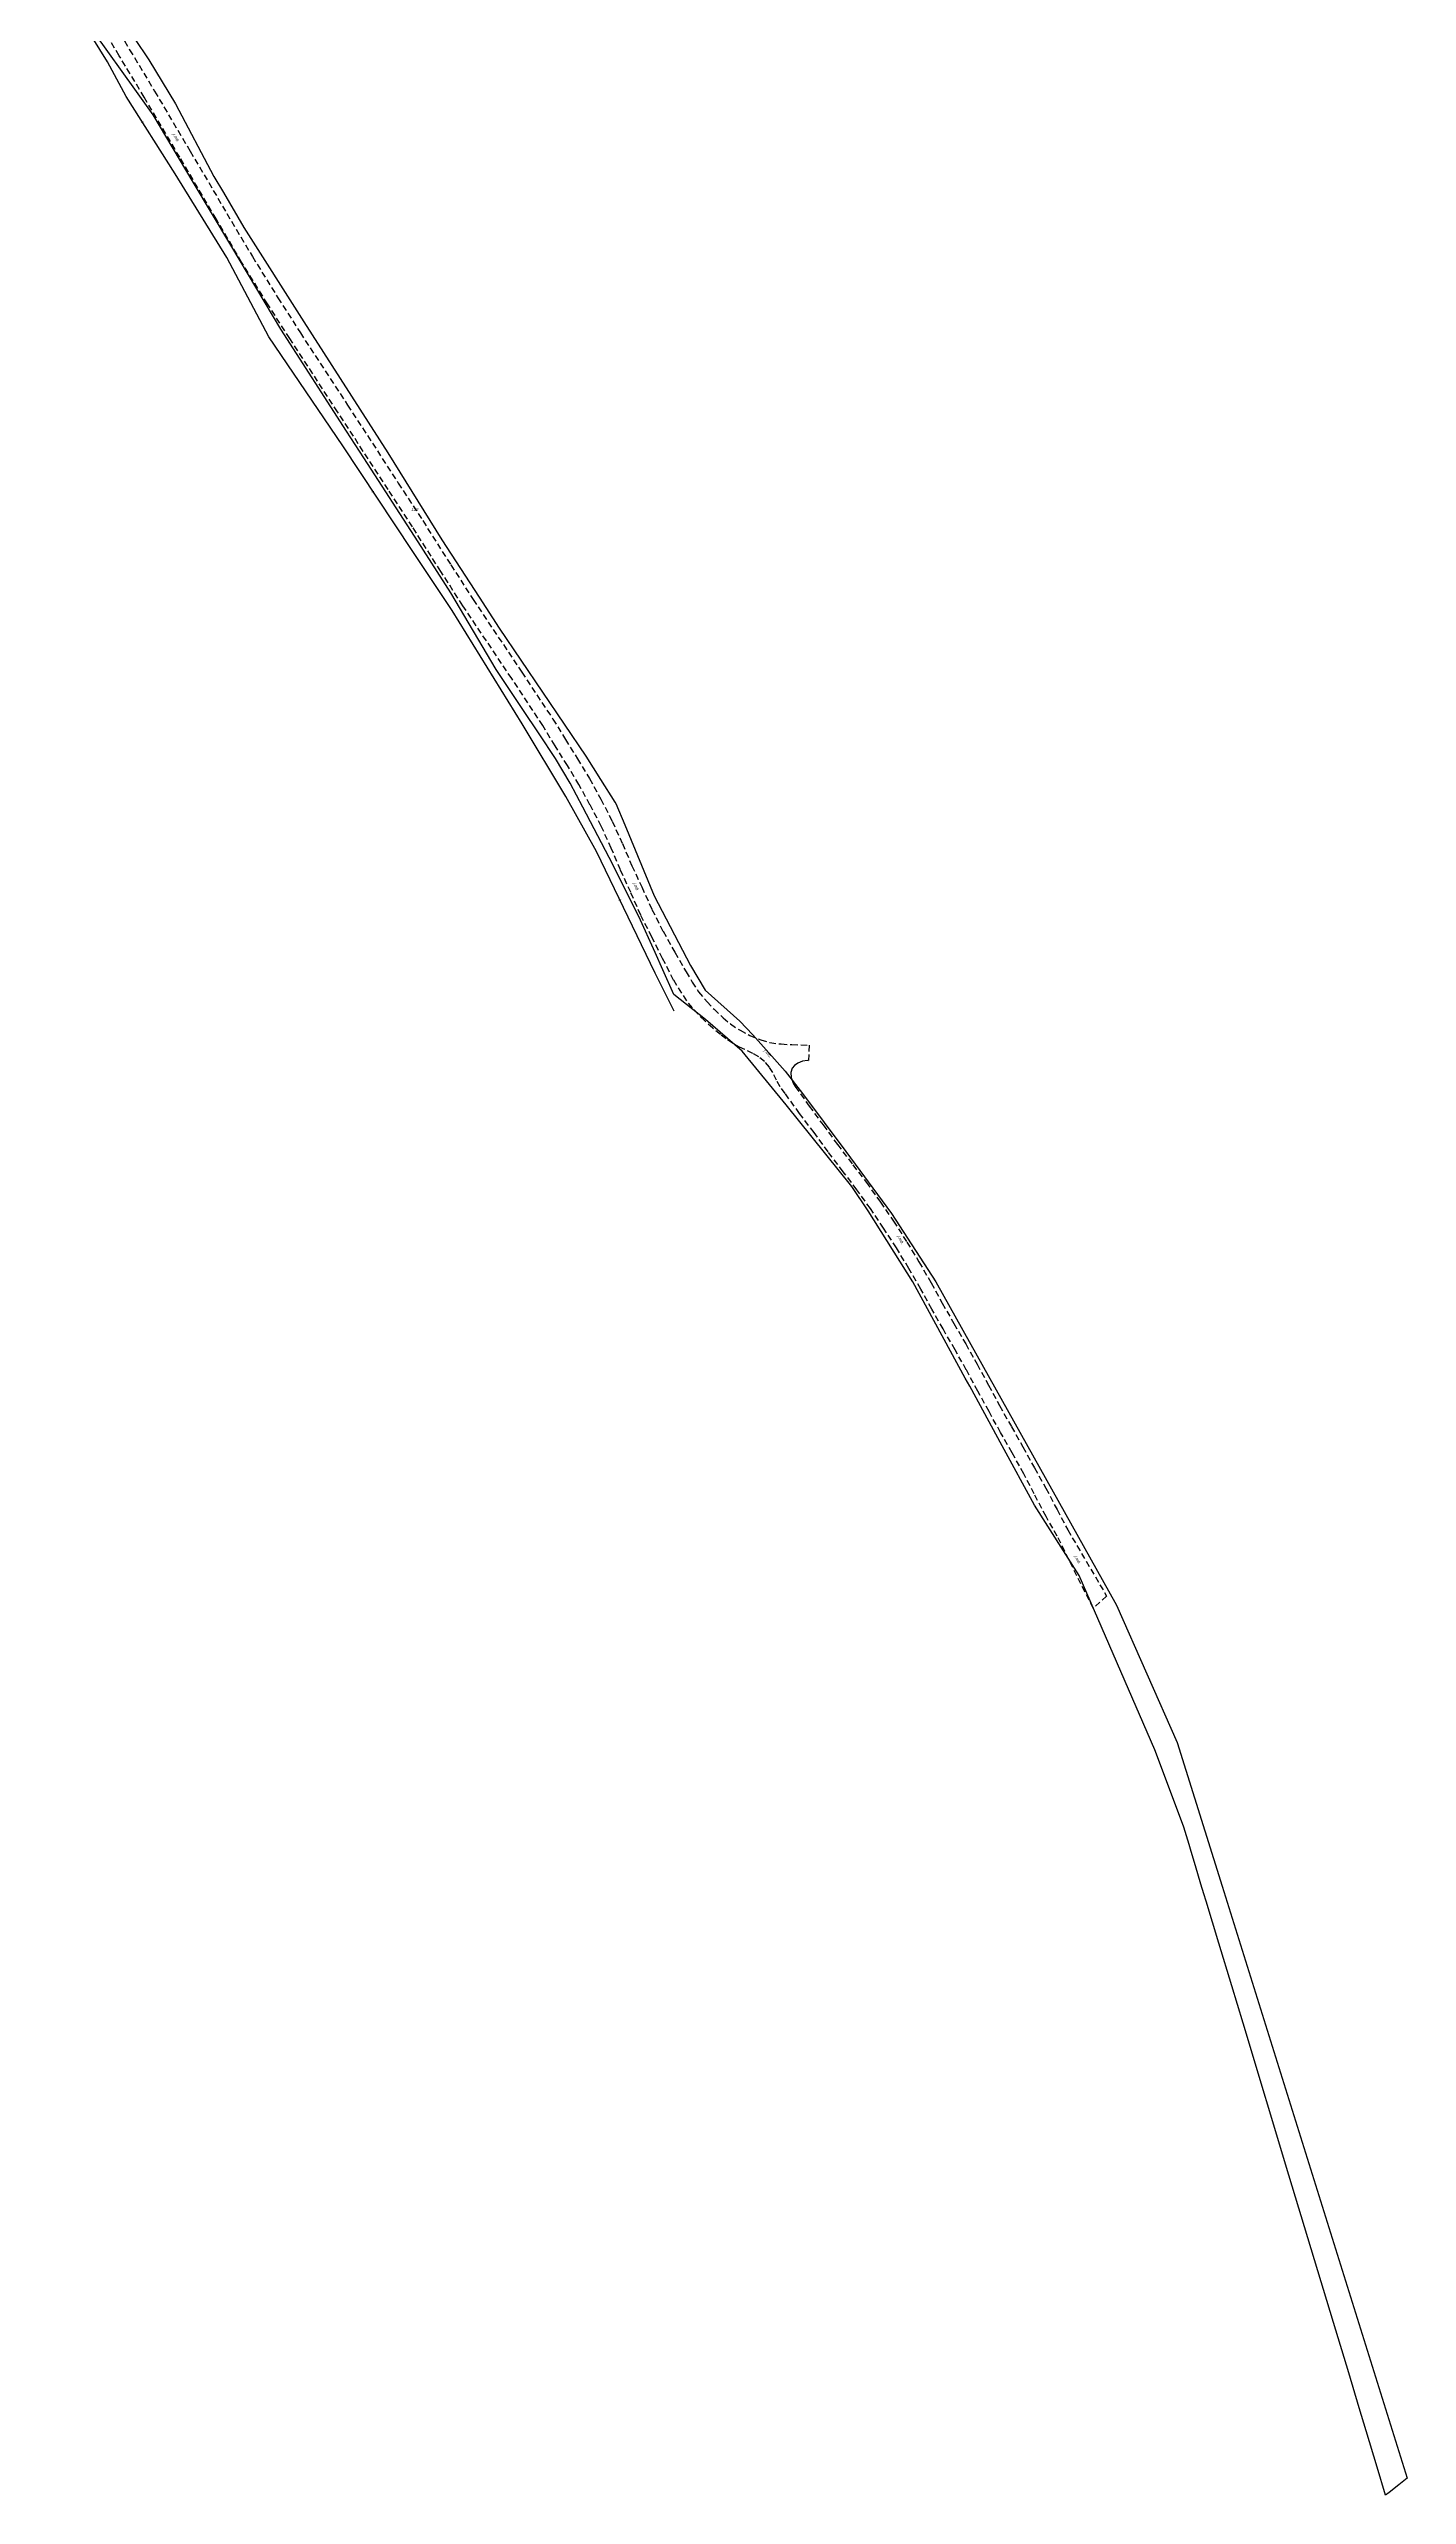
# Model space of a CAD drawing. Header units: metres. Extents: x 7542702 to 7555152, y 5804026 to 5815503.
# Drawn here: x 7550918 to 7551367, y 5804026 to 5804834 of the extents above; entities that cross this region are included whole.
import ezdxf

# ---------------------------------------------------------------- set-up
doc = ezdxf.new("R2010")
doc.units = ezdxf.units.M
doc.linetypes.add('4001', pattern=[0])
doc.linetypes.add('4003', pattern=[3, 2, -1])
for name, color, linetype in [('Drogi', 135, 'Continuous'), ('Dzialki', 165, 'Continuous'), ('Uz_Telekomunikacja', 252, 'Continuous')]:
    doc.layers.add(name, color=color, linetype=linetype)
doc.styles.get("Standard").update_dxf_attribs({"font": 'arial.ttf'})

msp = doc.modelspace()

# ---------------------------------------------------------------- linework, layer by layer
at = {"layer": 'Drogi', "color": 8, "linetype": '4003'}
for p, q in [((7550941.48, 5804831.55), (7550933.5, 5804844.68)), ((7550936.94, 5804846.7), (7550944.92, 5804833.55)), ((7550944.92, 5804833.55), (7550953.16, 5804819.85)), ((7550949.71, 5804817.88), (7550941.48, 5804831.55)), ((7550961.45, 5804798.07), (7550949.71, 5804817.88)), ((7550953.16, 5804819.85), (7550964.92, 5804800.06)), ((7550973.5, 5804777.7), (7550961.45, 5804798.07)), ((7550964.92, 5804800.06), (7550977.02, 5804779.5)), ((7550981.89, 5804763.43), (7550973.5, 5804777.7)), ((7550977.02, 5804779.5), (7550985.44, 5804765.29)), ((7550990.41, 5804749.68), (7550981.89, 5804763.43)), ((7550985.44, 5804765.29), (7550993.89, 5804751.65)), ((7550997.77, 5804738.22), (7550990.41, 5804749.68)), ((7550993.89, 5804751.65), (7551001.27, 5804740.15)), ((7551013.54, 5804714.07), (7550997.77, 5804738.22)), ((7551001.27, 5804740.15), (7551016.86, 5804716.26)), ((7551030.23, 5804688.43), (7551013.54, 5804714.07)), ((7551016.86, 5804716.26), (7551033.61, 5804690.55)), ((7551038.24, 5804676.12), (7551030.23, 5804688.43)), ((7551033.61, 5804690.55), (7551041.69, 5804678.13)), ((7551047.64, 5804661.4), (7551038.24, 5804676.12)), ((7551041.69, 5804678.13), (7551050.95, 5804663.52)), ((7551050.95, 5804663.52), (7551058.28, 5804652.16)), ((7551054.9, 5804650.07), (7551047.64, 5804661.4)), ((7551071.04, 5804626.04), (7551054.9, 5804650.07)), ((7551058.28, 5804652.16), (7551074.4, 5804628.1)), ((7551081.27, 5804610.48), (7551071.04, 5804626.04)), ((7551074.4, 5804628.1), (7551084.65, 5804612.65)), ((7551085.37, 5804603.83), (7551081.27, 5804610.48)), ((7551084.65, 5804612.65), (7551088.79, 5804605.92)), ((7551089.45, 5804597.27), (7551085.37, 5804603.83)), ((7551088.79, 5804605.92), (7551092.72, 5804599.57)), ((7551092.72, 5804599.57), (7551096.73, 5804593.01)), ((7551093.25, 5804591.05), (7551089.45, 5804597.27)), ((7551096.89, 5804584.38), (7551093.25, 5804591.05)), ((7551096.73, 5804593.01), (7551100.47, 5804586.21)), ((7551100.6, 5804577.28), (7551096.89, 5804584.38)), ((7551100.47, 5804586.21), (7551104.24, 5804578.94)), ((7551103.91, 5804570.03), (7551100.6, 5804577.28)), ((7551104.24, 5804578.94), (7551107.58, 5804571.54)), ((7551106.92, 5804562.86), (7551103.91, 5804570.03)), ((7551107.58, 5804571.54), (7551110.7, 5804564.25)), ((7551110.32, 5804555.48), (7551106.92, 5804562.86)), ((7551110.7, 5804564.25), (7551114.01, 5804557.23)), ((7551113.62, 5804547.97), (7551110.32, 5804555.48)), ((7551114.01, 5804557.23), (7551117.34, 5804549.78)), ((7551117.28, 5804540.71), (7551113.62, 5804547.97)), ((7551117.34, 5804549.78), (7551121.02, 5804542.6)), ((7551121.02, 5804542.6), (7551124.9, 5804535.68)), ((7551120.86, 5804533.62), (7551117.28, 5804540.71)), ((7551124.9, 5804535.68), (7551128.61, 5804529.24)), ((7551124.5, 5804526.49), (7551120.86, 5804533.62)), ((7551128.84, 5804519.69), (7551124.5, 5804526.49)), ((7551128.61, 5804529.24), (7551130.63, 5804525.86)), ((7551130.63, 5804525.86), (7551132.76, 5804522.63)), ((7551130.68, 5804517.36), (7551128.84, 5804519.69)), ((7551132.76, 5804522.63), (7551135.55, 5804519.35)), ((7551135.55, 5804519.35), (7551137.87, 5804516.87)), ((7551132.59, 5804515.24), (7551130.68, 5804517.36)), ((7551134.7, 5804513.12), (7551132.59, 5804515.24)), ((7551137.4, 5804510.66), (7551134.7, 5804513.12)), ((7551139.97, 5804508.5), (7551137.4, 5804510.66)), ((7551137.87, 5804516.87), (7551140.9, 5804514.07)), ((7551140.9, 5804514.07), (7551143.31, 5804512.01)), ((7551143.31, 5804512.01), (7551146.47, 5804509.92)), ((7551146.47, 5804509.92), (7551149.66, 5804508.24)), ((7551141.84, 5804507.08), (7551139.97, 5804508.5)), ((7551143.92, 5804505.72), (7551141.84, 5804507.08)), ((7551146.28, 5804504.41), (7551143.92, 5804505.72)), ((7551148.02, 5804503.62), (7551146.28, 5804504.41)), ((7551150.68, 5804502.23), (7551148.02, 5804503.62)), ((7551149.66, 5804508.24), (7551153.26, 5804506.78)), ((7551152.59, 5804501.13), (7551150.68, 5804502.23)), ((7551153.26, 5804506.78), (7551156.27, 5804505.86)), ((7551156.27, 5804505.86), (7551159.95, 5804505.42)), ((7551159.95, 5804505.42), (7551163.55, 5804505.2)), ((7551163.55, 5804505.2), (7551169.26, 5804504.98)), ((7551169.26, 5804504.98), (7551169.05, 5804499.86)), ((7551154.48, 5804499.64), (7551152.59, 5804501.13)), ((7551156.14, 5804497.75), (7551154.48, 5804499.64)), ((7551157.2, 5804495.95), (7551156.14, 5804497.75)), ((7551158.44, 5804493.46), (7551157.2, 5804495.95)), ((7551163.63, 5804497.39), (7551163.22, 5804495.96)), ((7551163.22, 5804495.96), (7551163.32, 5804494.3)), ((7551163.32, 5804494.3), (7551163.96, 5804492.51)), ((7551164.39, 5804498.35), (7551163.63, 5804497.39)), ((7551165.48, 5804499.1), (7551164.39, 5804498.35)), ((7551167.07, 5804499.74), (7551165.48, 5804499.1)), ((7551168.69, 5804499.92), (7551167.07, 5804499.74)), ((7551169.05, 5804499.86), (7551168.69, 5804499.92)), ((7551159.71, 5804491.31), (7551158.44, 5804493.46)), ((7551161.31, 5804489.06), (7551159.71, 5804491.31)), ((7551166.08, 5804482.45), (7551161.31, 5804489.06)), ((7551163.96, 5804492.51), (7551164.66, 5804491.37)), ((7551164.66, 5804491.37), (7551169.23, 5804484.92)), ((7551170.86, 5804476.17), (7551166.08, 5804482.45)), ((7551169.23, 5804484.92), (7551173.86, 5804478.68)), ((7551173.86, 5804478.68), (7551178.56, 5804472.24)), ((7551175.5, 5804469.84), (7551170.86, 5804476.17)), ((7551180.52, 5804463.24), (7551175.5, 5804469.84)), ((7551178.56, 5804472.24), (7551183.7, 5804465.5)), ((7551184.98, 5804457.33), (7551180.52, 5804463.24)), ((7551183.7, 5804465.5), (7551188.12, 5804459.74)), ((7551189.44, 5804451.08), (7551184.98, 5804457.33)), ((7551188.12, 5804459.74), (7551192.76, 5804453.25)), ((7551192.76, 5804453.25), (7551197.1, 5804446.93)), ((7551193.82, 5804444.68), (7551189.44, 5804451.08)), ((7551197.1, 5804446.93), (7551201.52, 5804440.02)), ((7551198.05, 5804438.09), (7551193.82, 5804444.68)), ((7551202.15, 5804431.31), (7551198.05, 5804438.09)), ((7551201.52, 5804440.02), (7551205.5, 5804433.48)), ((7551206.08, 5804424.53), (7551202.15, 5804431.31)), ((7551205.5, 5804433.48), (7551209.54, 5804426.55)), ((7551209.74, 5804417.94), (7551206.08, 5804424.53)), ((7551209.54, 5804426.55), (7551213.18, 5804419.89)), ((7551213.43, 5804411.36), (7551209.74, 5804417.94)), ((7551213.18, 5804419.89), (7551216.97, 5804413.17)), ((7551216.97, 5804413.17), (7551220.92, 5804406.48)), ((7551217.44, 5804404.48), (7551213.43, 5804411.36)), ((7551220.92, 5804406.48), (7551224.68, 5804399.69)), ((7551221.13, 5804397.84), (7551217.44, 5804404.48)), ((7551224.93, 5804390.79), (7551221.13, 5804397.84)), ((7551224.68, 5804399.69), (7551228.44, 5804392.81)), ((7551228.62, 5804384.11), (7551224.93, 5804390.79)), ((7551228.44, 5804392.81), (7551232.08, 5804386.09)), ((7551232.46, 5804377.15), (7551228.62, 5804384.11)), ((7551232.08, 5804386.09), (7551236, 5804379.11)), ((7551236.22, 5804370.49), (7551232.46, 5804377.15)), ((7551236, 5804379.11), (7551239.82, 5804372.48)), ((7551239.82, 5804372.48), (7551243.62, 5804365.5)), ((7551240.15, 5804363.53), (7551236.22, 5804370.49)), ((7551243.62, 5804365.5), (7551247.41, 5804358.8)), ((7551243.54, 5804356.91), (7551240.15, 5804363.53)), ((7551247.47, 5804349.46), (7551243.54, 5804356.91)), ((7551247.41, 5804358.8), (7551251.08, 5804351.75)), ((7551251.16, 5804342.96), (7551247.47, 5804349.46)), ((7551251.08, 5804351.75), (7551254.6, 5804345.04)), ((7551262.98, 5804319.16), (7551251.16, 5804342.96)), ((7551254.6, 5804345.04), (7551267.45, 5804323.22)), ((7551267.45, 5804323.22), (7551262.98, 5804319.16))]:
    msp.add_line(p, q, dxfattribs=at)
at = {"layer": 'Dzialki'}
for p, q in [((7550941.77, 5804844.26), (7550951.3, 5804830.22)), ((7550946.6, 5804820.49), (7550933.51, 5804838.77)), ((7550951.3, 5804830.22), (7550960.05, 5804815.74)), ((7550952.66, 5804812.04), (7550946.6, 5804820.49)), ((7550965.93, 5804789.8), (7550952.66, 5804812.04)), ((7550960.05, 5804815.74), (7550972.69, 5804791.76)), ((7550978.29, 5804769.1), (7550965.93, 5804789.8)), ((7550972.69, 5804791.76), (7550975.94, 5804786.42)), ((7550975.94, 5804786.42), (7550982.56, 5804774.83)), ((7550994.88, 5804741.3), (7550978.29, 5804769.1)), ((7550982.56, 5804774.83), (7551002.45, 5804743.78)), ((7551016.54, 5804707.63), (7550994.88, 5804741.3)), ((7551002.45, 5804743.78), (7551030.11, 5804700.55)), ((7551022.24, 5804698.81), (7551016.54, 5804707.63)), ((7551040.11, 5804671.19), (7551022.24, 5804698.81)), ((7551030.11, 5804700.55), (7551048.01, 5804671.85)), ((7551051, 5804654.35), (7551040.11, 5804671.19)), ((7551048.01, 5804671.85), (7551060.32, 5804652.83)), ((7551065.9, 5804629.01), (7551051, 5804654.35)), ((7551060.32, 5804652.83), (7551066.9, 5804642.65)), ((7551066.9, 5804642.65), (7551095.52, 5804600.37)), ((7551074.76, 5804615.8), (7551065.9, 5804629.01)), ((7551080.11, 5804607.74), (7551074.76, 5804615.8)), ((7551085.47, 5804599.66), (7551080.11, 5804607.74)), ((7551090.32, 5804591.51), (7551085.47, 5804599.66)), ((7551095.52, 5804600.37), (7551100.39, 5804592.67)), ((7551094.48, 5804583.62), (7551090.32, 5804591.51)), ((7551100.39, 5804592.67), (7551105.07, 5804585.24)), ((7551103.24, 5804566.98), (7551094.48, 5804583.62)), ((7551105.07, 5804585.24), (7551105.38, 5804584.74)), ((7551105.38, 5804584.74), (7551108.41, 5804577.7)), ((7551108.41, 5804577.7), (7551118.03, 5804554.26)), ((7551112.97, 5804547.46), (7551103.24, 5804566.98)), ((7551118.03, 5804554.26), (7551130.09, 5804531.33)), ((7551118.46, 5804535.61), (7551112.97, 5804547.46)), ((7551120.95, 5804529.86), (7551118.46, 5804535.61)), ((7551124.54, 5804521.73), (7551120.95, 5804529.86)), ((7551130.09, 5804531.33), (7551134.95, 5804523.14)), ((7551134.99, 5804513.46), (7551124.54, 5804521.73)), ((7551134.95, 5804523.14), (7551146.37, 5804512.97)), ((7551147.15, 5804503.01), (7551134.99, 5804513.46)), ((7551146.37, 5804512.97), (7551150.64, 5804508.45)), ((7551161.63, 5804485.32), (7551147.15, 5804503.01)), ((7551150.64, 5804508.45), (7551161.34, 5804496.45)), ((7551161.34, 5804496.45), (7551167.07, 5804489.05)), ((7551167.07, 5804489.05), (7551181.35, 5804469.94)), ((7551183.31, 5804458.37), (7551161.63, 5804485.32)), ((7551181.35, 5804469.94), (7551196.42, 5804449.42)), ((7551188.67, 5804450.35), (7551183.31, 5804458.37)), ((7551203.48, 5804426.96), (7551188.67, 5804450.35)), ((7551196.42, 5804449.42), (7551211.07, 5804426.88)), ((7551220.8, 5804395.12), (7551203.48, 5804426.96)), ((7551211.07, 5804426.88), (7551220, 5804410.91)), ((7551220, 5804410.91), (7551270.71, 5804320.16)), ((7551222.24, 5804392.46), (7551220.8, 5804395.12)), ((7551232.92, 5804372.82), (7551222.24, 5804392.46)), ((7551243.6, 5804353.19), (7551232.92, 5804372.82)), ((7551258.37, 5804330.03), (7551243.6, 5804353.19)), ((7551283.32, 5804272.45), (7551258.37, 5804330.03)), ((7551270.71, 5804320.16), (7551290.73, 5804274.93)), ((7551289.14, 5804256.98), (7551283.32, 5804272.45)), ((7551290.73, 5804274.93), (7551305.54, 5804227.51)), ((7551292.92, 5804246.95), (7551289.14, 5804256.98)), ((7551294.65, 5804241.22), (7551292.92, 5804246.95)), ((7551295.34, 5804238.94), (7551294.65, 5804241.22)), ((7551296.78, 5804234.17), (7551295.34, 5804238.94)), ((7551298.6, 5804228.15), (7551296.78, 5804234.17)), ((7551299.58, 5804224.91), (7551298.6, 5804228.15)), ((7551305.54, 5804227.51), (7551366.64, 5804032.03)), ((7551300.31, 5804222.51), (7551299.58, 5804224.91)), ((7551304.49, 5804208.66), (7551300.31, 5804222.51)), ((7551308.77, 5804194.52), (7551304.49, 5804208.66)), ((7551312.49, 5804182.2), (7551308.77, 5804194.52)), ((7551327.65, 5804132.04), (7551312.49, 5804182.2)), ((7551342.35, 5804083.42), (7551327.65, 5804132.04)), ((7551347.37, 5804066.81), (7551342.35, 5804083.42)), ((7551350.83, 5804055.34), (7551347.37, 5804066.81)), ((7551353.15, 5804047.69), (7551350.83, 5804055.34)), ((7551356.76, 5804035.74), (7551353.15, 5804047.69)), ((7551359.55, 5804026.5), (7551356.76, 5804035.74)), ((7551360.69, 5804027.39), (7551359.55, 5804026.5)), ((7551363.93, 5804029.92), (7551360.69, 5804027.39)), ((7551366.64, 5804032.03), (7551363.93, 5804029.92))]:
    msp.add_line(p, q, dxfattribs=at)
at = {"layer": 'Uz_Telekomunikacja', "linetype": '4001'}
for p, q in [((7550937.62, 5804829.52), (7550918.26, 5804860.87)), ((7550943.78, 5804818.13), (7550937.62, 5804829.52)), ((7550959.96, 5804792.6), (7550943.78, 5804818.13)), ((7550976.99, 5804764.93), (7550959.96, 5804792.6)), ((7550990.84, 5804738.79), (7550976.99, 5804764.93)), ((7551015.28, 5804702.85), (7550990.84, 5804738.79)), ((7551038.16, 5804668.26), (7551015.28, 5804702.85)), ((7551051.42, 5804648.47), (7551038.16, 5804668.26)), ((7551074.52, 5804611.09), (7551051.42, 5804648.47)), ((7551088.89, 5804587.09), (7551074.52, 5804611.09)), ((7551099.09, 5804568.94), (7551088.89, 5804587.09)), ((7551118.4, 5804528.76), (7551099.09, 5804568.94)), ((7551124.68, 5804516.21), (7551118.4, 5804528.76))]:
    msp.add_line(p, q, dxfattribs=at)

# ---------------------------------------------------------------- texts
at = {"layer": 'Drogi', "color": 8, "oblique": 15}
for rotation, p in [(298.61046, (7550958.91, 5804805.95)), (291.80141, (7551110.97, 5804558.91)), (309.35175, (7551153.96, 5804503.5)), (296.56505, (7551198.15, 5804442.28)), (297.512, (7551256.53, 5804336.66))]:
    msp.add_text(' j.mb. ', height=1, rotation=rotation, dxfattribs=at).set_placement(p)
at = {"layer": 'Dzialki', "oblique": 15}
msp.add_text('122', height=1, dxfattribs=at).set_placement((7551037.78, 5804681.27))
at = {"layer": 'Uz_Telekomunikacja', "oblique": 15}
for rotation, p in [(302.3625, (7550948.62, 5804809.65)), (303.47794, (7551024.71, 5804687.78)), (295.66887, (7551106.26, 5804553))]:
    msp.add_text('t', height=0.9, rotation=rotation, dxfattribs=at).set_placement(p)

doc.saveas('drawing.dxf')
